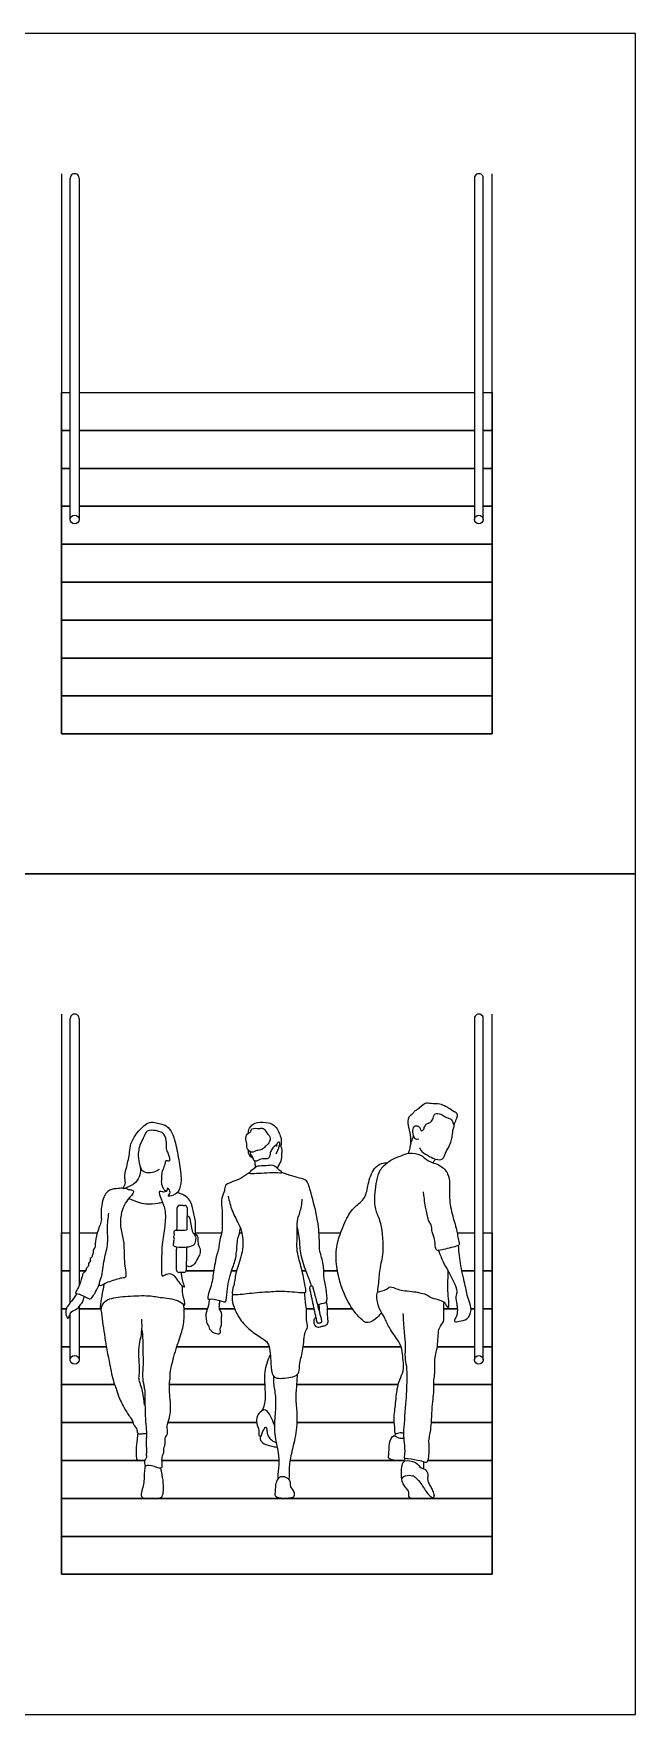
# Model space of a CAD drawing. Header units: millimetres. Extents: x 10.5 to 29.6, y 6 to 18.8.
# Drawn here: x 18.87 to 21.49, y 11.52 to 18.84 of the extents above; entities that cross this region are included whole.
import ezdxf

# ---------------------------------------------------------------- set-up
doc = ezdxf.new("R2010")
doc.units = ezdxf.units.MM
for name, color, linetype, true_color in [('AG-BUILDINGS', 7, 'Continuous', 0x66ccff), ('AG-DIAGRAM', 7, 'Continuous', 0xfecc66), ('AG-PEOPLE', 7, 'Continuous', 0x66ccff), ('X-VPRT', 6, 'Continuous', 0xff00ff)]:
    doc.layers.add(name, color=color, linetype=linetype, true_color=true_color)

msp = doc.modelspace()

# ---------------------------------------------------------------- linework, layer by layer
at = {"layer": 'AG-BUILDINGS'}
for points in [[(19.0321, 16.7206), (19.0321, 18.2066)], [(19.0702, 18.2066), (19.0702, 16.7206)], [(20.7928, 18.2066), (20.7928, 16.7206)], [(20.8309, 16.7206), (20.8309, 18.2066)], [(19.0321, 17.1081), (18.994, 17.1081), (18.994, 17.2732), (19.0321, 17.2732)], [(19.0702, 17.2732), (20.7928, 17.2732)], [(20.8309, 17.2732), (20.869, 17.2732), (20.869, 17.1081), (20.8309, 17.1081)], [(19.0321, 16.943), (18.994, 16.943), (18.994, 17.1081), (19.0321, 17.1081)], [(19.0702, 17.1081), (20.7928, 17.1081)], [(20.7928, 17.1081), (19.0702, 17.1081)], [(20.8309, 17.1081), (20.869, 17.1081), (20.869, 16.943), (20.8309, 16.943)], [(19.0321, 16.7779), (18.994, 16.7779), (18.994, 16.943), (19.0321, 16.943)], [(19.0702, 16.943), (20.7928, 16.943)], [(20.7928, 16.943), (19.0702, 16.943)], [(20.8309, 16.943), (20.869, 16.943), (20.869, 16.7779), (20.8309, 16.7779)], [(20.8309, 16.7779), (20.869, 16.7779), (20.869, 16.6128), (18.994, 16.6128), (18.994, 16.7779), (19.0321, 16.7779)], [(19.0702, 16.7779), (20.7928, 16.7779)], [(20.7928, 16.7779), (19.0702, 16.7779)], [(19.0321, 13.3126), (19.0321, 14.549)], [(19.0702, 14.549), (19.0702, 13.3858)], [(20.7928, 14.549), (20.7928, 13.063)], [(20.8309, 13.063), (20.8309, 14.549)], [(19.0321, 13.4505), (18.994, 13.4505), (18.994, 13.6156), (19.0321, 13.6156)], [(19.0702, 13.6156), (19.1493, 13.6156)], [(19.5778, 13.6156), (19.6917, 13.6156)], [(19.7691, 13.6156), (19.7794, 13.6156)], [(20.0205, 13.6156), (20.0248, 13.6156)], [(20.1153, 13.6156), (20.2097, 13.6156)], [(20.7177, 13.6156), (20.7928, 13.6156)], [(20.8309, 13.6156), (20.869, 13.6156), (20.869, 13.4505), (20.8309, 13.4505)], [(19.0151, 13.2854), (18.994, 13.2854), (18.994, 13.4505), (19.0321, 13.4505)], [(19.0995, 13.4505), (19.0702, 13.4505)], [(19.0702, 13.4505), (19.0995, 13.4505)], [(19.6565, 13.4505), (19.5363, 13.4505)], [(19.5363, 13.4505), (19.6565, 13.4505)], [(19.756, 13.4505), (19.7347, 13.4505)], [(19.7347, 13.4505), (19.756, 13.4505)], [(20.0577, 13.4505), (20.0417, 13.4505)], [(20.0417, 13.4505), (20.0577, 13.4505)], [(20.1957, 13.4505), (20.1364, 13.4505)], [(20.1364, 13.4505), (20.1957, 13.4505)], [(20.7928, 13.4505), (20.7378, 13.4505)], [(20.7378, 13.4505), (20.7928, 13.4505)], [(20.8309, 13.4505), (20.869, 13.4505), (20.869, 13.2854), (20.8309, 13.2854)], [(19.0321, 13.1203), (18.994, 13.1203), (18.994, 13.2854), (19.0151, 13.2854)], [(19.0321, 13.063), (19.0321, 13.2637)], [(19.0702, 13.2941), (19.0702, 13.063)], [(19.1634, 13.2854), (19.0702, 13.2854)], [(19.0702, 13.2854), (19.1634, 13.2854)], [(19.6287, 13.2854), (19.5278, 13.2854)], [(19.5278, 13.2854), (19.6287, 13.2854)], [(19.748, 13.2854), (19.6819, 13.2854)], [(19.6819, 13.2854), (19.748, 13.2854)], [(20.0932, 13.2854), (20.0602, 13.2854)], [(20.0602, 13.2854), (20.0932, 13.2854)], [(20.2613, 13.2854), (20.151, 13.2854)], [(20.151, 13.2854), (20.2613, 13.2854)], [(20.7178, 13.2854), (20.6592, 13.2854)], [(20.6592, 13.2854), (20.7178, 13.2854)], [(20.7928, 13.2854), (20.7776, 13.2854)], [(20.7776, 13.2854), (20.7928, 13.2854)], [(20.8309, 13.2854), (20.869, 13.2854), (20.869, 13.1203), (20.8309, 13.1203)], [(19.2249, 12.9552), (18.994, 12.9552), (18.994, 13.1203), (19.0321, 13.1203)], [(19.1894, 13.1203), (19.0702, 13.1203)], [(19.0702, 13.1203), (19.1894, 13.1203)], [(19.8981, 13.1203), (19.4961, 13.1203)], [(19.4961, 13.1203), (19.8981, 13.1203)], [(20.4722, 13.1203), (20.0467, 13.1203)], [(20.0467, 13.1203), (20.4722, 13.1203)], [(20.8309, 13.1203), (20.869, 13.1203), (20.869, 12.9552), (20.6153, 12.9552)], [(20.7928, 13.1203), (20.6304, 13.1203)], [(20.6304, 13.1203), (20.7928, 13.1203)], [(19.3055, 12.7901), (18.994, 12.7901), (18.994, 12.9552), (19.2249, 12.9552)], [(19.4636, 12.9552), (19.8802, 12.9552)], [(19.8802, 12.9552), (19.4636, 12.9552)], [(20.0192, 12.9552), (20.4605, 12.9552)], [(20.4605, 12.9552), (20.0192, 12.9552)], [(20.6153, 12.9552), (20.869, 12.9552), (20.869, 12.7901), (20.6049, 12.7901)], [(19.357, 12.625), (18.994, 12.625), (18.994, 12.7901), (19.3055, 12.7901)], [(19.8436, 12.7901), (19.4569, 12.7901)], [(19.4569, 12.7901), (19.8436, 12.7901)], [(20.4435, 12.7901), (20.0203, 12.7901)], [(20.0203, 12.7901), (20.4435, 12.7901)], [(20.6049, 12.7901), (20.869, 12.7901), (20.869, 12.625), (20.5897, 12.625)], [(20.5897, 12.625), (20.869, 12.625), (20.869, 12.4599), (18.994, 12.4599), (18.994, 12.625), (19.357, 12.625)], [(19.4313, 12.625), (19.9402, 12.625)], [(19.9402, 12.625), (19.4313, 12.625)], [(19.9905, 12.625), (20.488, 12.625)], [(20.488, 12.625), (19.9905, 12.625)]]:
    msp.add_lwpolyline(points, dxfattribs=at)
for points in [[(20.869, 16.6128), (20.869, 16.4477), (18.994, 16.4477), (18.994, 16.6128)], [(20.869, 16.4477), (20.869, 16.2826), (18.994, 16.2826), (18.994, 16.4477)], [(20.869, 16.2826), (20.869, 16.1175), (18.994, 16.1175), (18.994, 16.2826)], [(20.869, 16.1175), (20.869, 15.9524), (18.994, 15.9524), (18.994, 16.1175)], [(20.869, 15.9524), (20.869, 15.7873), (18.994, 15.7873), (18.994, 15.9524)], [(20.869, 12.4599), (20.869, 12.2948), (18.994, 12.2948), (18.994, 12.4599)], [(20.869, 12.2948), (20.869, 12.1297), (18.994, 12.1297), (18.994, 12.2948)]]:
    msp.add_lwpolyline(points, close=True, dxfattribs=at)
for centre in [(19.0511, 16.7206), (20.8118, 16.7206), (19.0511, 13.063), (20.8118, 13.063)]:
    msp.add_circle(centre, 0.0191, dxfattribs=at)
for centre, start, end in [((19.0511, 18.2066), 359.99998, 180), ((20.8118, 18.2066), 0, 180.00002), ((19.0511, 14.549), 359.99998, 180), ((20.8118, 14.549), 0, 180.00002)]:
    msp.add_arc(centre, 0.0191, start, end, dxfattribs=at)
at = {"layer": 'AG-DIAGRAM'}
for points in [[(18.994, 18.2257), (18.994, 15.7873), (20.869, 15.7873), (20.869, 18.2257)], [(18.994, 14.5681), (18.994, 12.1297), (20.869, 12.1297), (20.869, 14.5681)]]:
    msp.add_lwpolyline(points, dxfattribs=at)
at = {"layer": 'AG-PEOPLE'}
msp.add_line((20.4474, 12.7311), (20.449, 12.7415), dxfattribs=at)
msp.add_lwpolyline([(19.853, 12.7555), (19.854, 12.7332), (19.8635, 12.7313), (19.8712, 12.7527)], dxfattribs=at)
for centre, radius, start, end in [((19.5083, 13.7257), 0.0102, 89.1271, 179.1271), ((19.5308, 13.7253), 0.0102, 359.1271, 89.1271), ((19.5042, 13.4542), 0.0102, 179.1271, 269.1271), ((19.5267, 13.4539), 0.0102, 269.1271, 359.1271), ((20.0806, 13.3772), 0.00676, 103.47316, 191.99319), ((20.0828, 13.3777), 0.00676, 14.95313, 103.47316), ((20.1119, 13.23), 0.00676, 191.99319, 283.47316), ((20.1216, 13.2323), 0.00676, 283.47316, 14.95313)]:
    msp.add_arc(centre, radius, start, end, dxfattribs=at)
for points, knots in [([(20.5506, 14.0231), (20.5394, 14.0222), (20.5294, 14.0259), (20.5231, 14.0545), (20.5254, 14.0779), (20.5408, 14.0846), (20.5544, 14.0763), (20.5571, 14.0648), (20.5621, 14.0588), (20.5708, 14.0633), (20.5725, 14.0712), (20.5787, 14.0887), (20.5918, 14.0929), (20.6076, 14.0999), (20.6144, 14.1205), (20.619, 14.1371), (20.6488, 14.1345), (20.6631, 14.1198), (20.6887, 14.1131), (20.695, 14.1044), (20.7023, 14.0872), (20.7036, 14.0744), (20.7055, 14.0941), (20.7161, 14.1132), (20.7215, 14.1337), (20.7027, 14.1428), (20.6796, 14.1596), (20.6668, 14.1664), (20.6409, 14.1789), (20.6031, 14.1761), (20.5769, 14.1849), (20.5451, 14.1506), (20.5305, 14.1469), (20.5242, 14.1325), (20.5015, 14.1215), (20.5021, 14.0826), (20.5101, 14.0578), (20.5123, 14.041), (20.5151, 14.0251), (20.5137, 13.991), (20.5197, 14.0206), (20.5251, 14.0314), (20.528, 14.0364)], [0, 0, 0, 0, 0.199589, 0.509468, 0.784846, 0.997217, 1.215743, 1.414721, 1.560077, 1.720615, 1.88776, 2.129497, 2.340792, 2.575429, 2.842068, 3.064499, 3.353023, 3.625693, 3.913256, 4.102648, 4.361563, 4.513293, 4.719614, 5.012277, 5.254351, 5.503766, 5.815716, 6.039625, 6.343958, 6.7013, 6.996117, 7.376116, 7.597106, 7.811519, 8.086856, 8.435443, 8.737645, 8.967943, 9.223722, 9.487071, 9.73924, 9.950888, 9.950888, 9.950888, 9.950888]), ([(19.4401, 14.045), (19.446, 14.0371), (19.4544, 14.0075), (19.4488, 13.9821), (19.4587, 13.9622), (19.4644, 13.9473), (19.4679, 13.9258), (19.4504, 13.932), (19.4472, 13.9287), (19.445, 13.9077), (19.4314, 13.8862), (19.4301, 13.845), (19.4295, 13.8229), (19.449, 13.7868), (19.4549, 13.8105), (19.4567, 13.8122), (19.4734, 13.7889), (19.4476, 13.7713), (19.4852, 13.7794), (19.5065, 13.7957), (19.5187, 13.8481), (19.5061, 13.9242), (19.4917, 14.0052), (19.4744, 14.0595), (19.4465, 14.0866), (19.4249, 14.0893), (19.3983, 14.0981), (19.3662, 14.0986), (19.3214, 14.0522), (19.2929, 14.0043), (19.2917, 13.9652), (19.2783, 13.9041), (19.2655, 13.8546), (19.2766, 13.8295), (19.2556, 13.8029), (19.282, 13.815), (19.3191, 13.8308), (19.3371, 13.8673), (19.3394, 13.9011), (19.3245, 13.9407), (19.3313, 13.9978), (19.3548, 14.0348), (19.363, 14.0636), (19.4043, 14.0626), (19.4268, 14.0538), (19.4364, 14.05), (19.4401, 14.045)], [0, 0, 0, 0, 0.355692, 0.65143, 0.909245, 1.152164, 1.375305, 1.579963, 1.686487, 1.935988, 2.233904, 2.590855, 2.887996, 3.190906, 3.370592, 3.579214, 3.736355, 3.963826, 4.235107, 4.54219, 4.942273, 5.45216, 5.977997, 6.408848, 6.747583, 7.00918, 7.30726, 7.617267, 8.069482, 8.495602, 8.848946, 9.305021, 9.711386, 10.005574, 10.266171, 10.497325, 10.87389, 11.228435, 11.554286, 11.923186, 12.353568, 12.733933, 13.021955, 13.366671, 13.651512, 13.877657, 13.877657, 13.877657, 13.877657]), ([(19.8546, 14.07), (19.8457, 14.0696), (19.8201, 14.0752), (19.8196, 14.0527), (19.7994, 14.049), (19.7947, 14.0208), (19.8034, 14.0009), (19.7976, 13.9873), (19.8165, 13.9636), (19.832, 13.9677), (19.8433, 13.9756), (19.8689, 13.9754), (19.8802, 13.9928), (19.9004, 14.0048), (19.9056, 14.0355), (19.8861, 14.0496), (19.8845, 14.0604), (19.8678, 14.0745), (19.8607, 14.0703), (19.8546, 14.07)], [0, 0, 0, 0, 0.313687, 0.537247, 0.770119, 1.057531, 1.319137, 1.526913, 1.817248, 2.028043, 2.239146, 2.514766, 2.765446, 3.037066, 3.332047, 3.593513, 3.781693, 4.024602, 4.235589, 4.235589, 4.235589, 4.235589]), ([(19.8073, 14.0493), (19.8075, 14.0569), (19.8104, 14.0729), (19.8352, 14.0991), (19.885, 14.0979), (19.9232, 14.0892), (19.9495, 14.0391), (19.9513, 14.0118), (19.9516, 13.9961), (19.9422, 13.9913)], [0, 0, 0, 0, 0.313323, 0.686667, 1.139797, 1.545117, 2.019774, 2.368001, 2.667362, 2.667362, 2.667362, 2.667362]), ([(20.5534, 13.9863), (20.556, 13.9803), (20.5614, 13.9673), (20.5974, 13.9485), (20.6229, 13.9342), (20.658, 13.9323), (20.6653, 13.9651), (20.6858, 13.9962), (20.6928, 14.0214), (20.6969, 14.0431), (20.6982, 14.0607), (20.7015, 14.0729), (20.7035, 14.0788)], [0, 0, 0, 0, 0.253352, 0.609959, 0.932431, 1.235847, 1.54468, 1.898099, 2.191126, 2.457347, 2.697667, 2.945359, 2.945359, 2.945359, 2.945359]), ([(19.807, 13.9768), (19.8051, 13.969), (19.8091, 13.9604), (19.8139, 13.948), (19.8277, 13.9424)], [0, 0, 0, 0, 0.3807787, 0.8518337, 0.8518337, 0.8518337, 0.8518337]), ([(19.9303, 13.9987), (19.9205, 13.9933), (19.9104, 13.982), (19.9016, 13.9652), (19.9011, 13.9414), (19.8859, 13.937), (19.8696, 13.9379), (19.8569, 13.936), (19.8473, 13.9278), (19.8298, 13.9274), (19.8286, 13.9451), (19.8193, 13.9538), (19.8165, 13.9639), (19.8155, 13.9688)], [2.920072, 2.920072, 2.920072, 2.920072, 3.18339, 3.448996, 3.722181, 3.936979, 4.179546, 4.388023, 4.59832, 4.817233, 5.044394, 5.255236, 5.485447, 5.485447, 5.485447, 5.485447]), ([(19.9285, 13.9604), (19.9405, 13.9841), (19.9436, 13.9979), (19.9462, 14.0063), (19.9403, 14.0138), (19.9309, 14.0044), (19.9293, 13.9953), (19.9299, 13.991)], [0, 0, 0, 0, 0.370794, 0.624335, 0.837285, 1.239478, 1.540322, 1.540322, 1.540322, 1.540322]), ([(19.9343, 13.8956), (19.9367, 13.9017), (19.9416, 13.9146), (19.9529, 13.9281), (19.9535, 13.961), (19.9551, 13.9747), (19.9527, 13.9866), (19.9509, 13.992)], [0, 0, 0, 0, 0.253684, 0.493924, 0.813442, 1.032577, 1.267829, 1.267829, 1.267829, 1.267829]), ([(20.5054, 13.9617), (20.5079, 13.9696), (20.5121, 13.9856), (20.5141, 13.9965), (20.515, 14.0019)], [0, 0, 0, 0, 0.2851111, 0.5181077, 0.5181077, 0.5181077, 0.5181077]), ([(19.3348, 13.9107), (19.3359, 13.9029), (19.3426, 13.8871), (19.3636, 13.8764), (19.3988, 13.8803), (19.4137, 13.8881), (19.4208, 13.8928)], [0, 0, 0, 0, 0.277873, 0.546063, 0.880381, 1.168965, 1.168965, 1.168965, 1.168965]), ([(19.8115, 13.877), (19.8118, 13.8809), (19.835, 13.8961), (19.8462, 13.9093), (19.8864, 13.9045), (19.9165, 13.9151), (19.9379, 13.8903), (19.9633, 13.8751), (19.9164, 13.8807), (19.8398, 13.874), (19.8113, 13.8737), (19.8115, 13.877)], [0, 0, 0, 0, 0.300499, 0.54945, 0.897671, 1.209009, 1.531522, 1.766502, 2.08138, 2.624085, 2.888237, 2.888237, 2.888237, 2.888237]), ([(19.838, 13.9001), (19.8382, 13.9058), (19.8381, 13.9142), (19.837, 13.9246), (19.8364, 13.9285)], [0, 0, 0, 0, 0.2356623, 0.3747497, 0.3747497, 0.3747497, 0.3747497]), ([(20.3875, 13.2697), (20.3821, 13.2616), (20.3705, 13.2476), (20.3272, 13.2144), (20.2912, 13.2462), (20.2435, 13.3046), (20.1974, 13.4125), (20.1841, 13.5357), (20.2049, 13.606), (20.239, 13.6905), (20.2705, 13.7304), (20.3215, 13.7669), (20.3261, 13.8273), (20.3519, 13.8977), (20.3859, 13.9199), (20.4053, 13.9211), (20.4142, 13.9202)], [0, 0, 0, 0, 0.308688, 0.697817, 1.055485, 1.551799, 2.178745, 2.808736, 3.303642, 3.840736, 4.253132, 4.684066, 5.126251, 5.617583, 5.967666, 6.264217, 6.264217, 6.264217, 6.264217]), ([(20.4142, 13.9202), (20.4014, 13.9109), (20.3724, 13.8907), (20.3555, 13.79), (20.3566, 13.7165), (20.3847, 13.6723), (20.4007, 13.5407), (20.3799, 13.4695), (20.3744, 13.3991), (20.371, 13.3714), (20.3696, 13.3577)], [0, 0, 0, 0, 0.394999, 0.965023, 1.450036, 1.860947, 2.507232, 3.016801, 3.485524, 3.854672, 3.854672, 3.854672, 3.854672]), ([(20.4142, 13.9202), (20.4201, 13.9259), (20.4325, 13.9376), (20.4741, 13.9516), (20.5076, 13.9659), (20.5613, 13.9594), (20.5869, 13.9259), (20.6456, 13.9135), (20.68, 13.8741), (20.6854, 13.8274), (20.6812, 13.7566), (20.6983, 13.682), (20.7198, 13.6172), (20.7185, 13.5935), (20.7313, 13.5631), (20.712, 13.5562), (20.652, 13.5422), (20.6306, 13.5362), (20.6203, 13.552), (20.621, 13.5895), (20.6119, 13.6068), (20.606, 13.6257), (20.6068, 13.6498), (20.593, 13.6665), (20.5889, 13.6827), (20.5846, 13.7109), (20.5772, 13.7351), (20.5739, 13.7732), (20.5711, 13.7876), (20.5698, 13.7949)], [0, 0, 0, 0, 0.28477, 0.657247, 1.010602, 1.410957, 1.774498, 2.208098, 2.606444, 2.99033, 3.469667, 3.984089, 4.447273, 4.733253, 5.028005, 5.254484, 5.712848, 5.969142, 6.188746, 6.538017, 6.792855, 7.043445, 7.320936, 7.578931, 7.812369, 8.113085, 8.40971, 8.759258, 9.030072, 9.030072, 9.030072, 9.030072]), ([(20.6134, 13.9206), (20.6149, 13.9246), (20.6179, 13.9304), (20.6213, 13.9353), (20.6224, 13.9368)], [0, 0, 0, 0, 0.2057926, 0.2999064, 0.2999064, 0.2999064, 0.2999064]), ([(19.8115, 13.877), (19.8056, 13.873), (19.7929, 13.865), (19.7556, 13.8409), (19.7027, 13.8292), (19.7062, 13.798), (19.6874, 13.7672), (19.6936, 13.7264), (19.6931, 13.671), (19.6955, 13.6189), (19.6816, 13.5859), (19.6798, 13.5486), (19.6714, 13.5296), (19.6546, 13.4487), (19.6509, 13.3941), (19.6216, 13.3209), (19.6512, 13.3318), (19.6901, 13.3195), (19.7137, 13.3094), (19.7122, 13.367), (19.7331, 13.4525), (19.7559, 13.5041), (19.7579, 13.5704), (19.7631, 13.5946), (19.7702, 13.6184), (19.7735, 13.6359)], [0, 0, 0, 0, 0.266088, 0.655119, 1.054545, 1.340953, 1.676045, 2.039838, 2.472879, 2.885539, 3.230722, 3.567972, 3.834662, 4.340166, 4.813615, 5.255937, 5.493933, 5.874497, 6.107637, 6.494363, 7.047212, 7.49138, 7.945173, 8.237404, 8.578039, 8.578039, 8.578039, 8.578039]), ([(20.1094, 13.3041), (20.1197, 13.3065), (20.1425, 13.3102), (20.1537, 13.3203), (20.1456, 13.3724), (20.1416, 13.4016), (20.1351, 13.4268), (20.1385, 13.4569), (20.126, 13.5152), (20.1157, 13.5437), (20.1182, 13.5784), (20.1126, 13.6713), (20.0817, 13.7838), (20.0661, 13.8447), (20.0378, 13.8527), (20.0001, 13.8616), (19.9693, 13.8724), (19.9537, 13.8786)], [2.464839, 2.464839, 2.464839, 2.464839, 2.777355, 2.984059, 3.389937, 3.717335, 3.997341, 4.316596, 4.75973, 5.074539, 5.398408, 5.953262, 6.594798, 7.026444, 7.31178, 7.669422, 8.077704, 8.077704, 8.077704, 8.077704]), ([(19.2635, 13.8118), (19.2557, 13.8108), (19.2404, 13.8075), (19.1996, 13.8073), (19.1694, 13.7652), (19.164, 13.6946), (19.1706, 13.6678), (19.1468, 13.6181), (19.1402, 13.5699), (19.1401, 13.5592), (19.141, 13.55), (19.1312, 13.5446), (19.1325, 13.5337), (19.1301, 13.5247), (19.1266, 13.5165), (19.1285, 13.5095), (19.1153, 13.505), (19.1222, 13.4935), (19.1136, 13.4867), (19.11, 13.4798), (19.1146, 13.4717), (19.1001, 13.4638), (19.1019, 13.4483), (19.0867, 13.4417), (19.0847, 13.4259), (19.0671, 13.3741), (19.0553, 13.3602), (19.0541, 13.3513), (19.0678, 13.3518), (19.0895, 13.341), (19.1058, 13.3336), (19.1144, 13.3279), (19.1246, 13.3293), (19.133, 13.3438), (19.1467, 13.3646), (19.1589, 13.3948)], [0, 0, 0, 0, 0.27787, 0.625178, 1.02338, 1.49837, 1.796637, 2.219005, 2.617462, 2.800166, 2.958255, 3.134312, 3.314661, 3.492064, 3.660909, 3.798819, 3.981807, 4.159614, 4.337647, 4.491538, 4.641918, 4.85164, 5.061722, 5.273444, 5.493776, 5.779971, 6.027459, 6.164205, 6.352519, 6.641329, 6.886311, 7.06449, 7.226875, 7.46999, 8.283929, 8.283929, 8.283929, 8.283929]), ([(19.272, 13.8104), (19.2781, 13.8079), (19.2898, 13.803), (19.3051, 13.8029), (19.3111, 13.7902), (19.2775, 13.7601), (19.247, 13.696), (19.2512, 13.6274), (19.2688, 13.5704), (19.2642, 13.4884), (19.2801, 13.4183), (19.2601, 13.421), (19.2371, 13.4135), (19.1843, 13.3988), (19.1628, 13.3814), (19.1562, 13.395), (19.1708, 13.4231), (19.1779, 13.5021), (19.1996, 13.5692), (19.1908, 13.6366), (19.1969, 13.6802), (19.2003, 13.7019)], [0, 0, 0, 0, 0.254313, 0.468377, 0.636055, 0.999054, 1.486801, 1.953899, 2.392266, 2.931818, 3.374443, 3.564461, 3.850176, 4.285192, 4.556287, 4.720895, 5.029994, 5.54227, 6.029302, 6.493796, 6.958301, 6.958301, 6.958301, 6.958301]), ([(19.2872, 13.7659), (19.2995, 13.7599), (19.326, 13.7504), (19.3599, 13.7387), (19.4133, 13.7452), (19.427, 13.7474), (19.4338, 13.7487)], [0, 0, 0, 0, 0.367032, 0.71721, 1.128336, 1.39115, 1.39115, 1.39115, 1.39115]), ([(19.4481, 13.7964), (19.4451, 13.7947), (19.4395, 13.7897), (19.4113, 13.8039), (19.4291, 13.7579), (19.4486, 13.7184), (19.445, 13.6402), (19.4291, 13.5675), (19.4297, 13.4668), (19.4291, 13.4192), (19.4497, 13.4402), (19.4796, 13.4388), (19.4951, 13.4144), (19.5116, 13.3917), (19.5354, 13.3727), (19.5214, 13.4023), (19.5193, 13.4205), (19.5161, 13.4376), (19.5149, 13.4439)], [0, 0, 0, 0, 0.184672, 0.429984, 0.757049, 1.159952, 1.650295, 2.159897, 2.750585, 3.070874, 3.31418, 3.612935, 3.910176, 4.234916, 4.475246, 4.731097, 5.032436, 5.195269, 5.195269, 5.195269, 5.195269]), ([(19.578, 13.6126), (19.5772, 13.6217), (19.5758, 13.6404), (19.5794, 13.664), (19.5666, 13.7129), (19.5568, 13.7595), (19.5303, 13.7782), (19.5139, 13.7862), (19.503, 13.7895), (19.4977, 13.7907)], [0, 0, 0, 0, 0.298501, 0.576577, 0.9827, 1.379439, 1.692152, 1.935801, 2.167467, 2.167467, 2.167467, 2.167467]), ([(19.72, 13.7761), (19.7233, 13.7547), (19.7344, 13.7142), (19.7524, 13.6798), (19.7623, 13.6599), (19.7822, 13.6221), (19.7855, 13.5544), (19.7766, 13.5117), (19.7502, 13.441), (19.7475, 13.3883), (19.7302, 13.3478), (19.7609, 13.3462), (19.8343, 13.3566), (19.9177, 13.3604), (19.9546, 13.3643), (20.0347, 13.356), (20.0621, 13.3544), (20.054, 13.3816), (20.0457, 13.4423), (20.024, 13.5123), (20.0177, 13.5557), (20.0211, 13.5878), (20.0201, 13.6314), (20.0205, 13.6784), (20.0342, 13.7045), (20.041, 13.7433), (20.0427, 13.7626)], [0, 0, 0, 0, 0.459468, 0.808918, 1.070904, 1.438962, 1.903051, 2.288043, 2.776363, 3.209362, 3.537727, 3.788536, 4.29329, 4.812612, 5.176194, 5.689083, 5.94299, 6.196708, 6.653441, 7.150092, 7.52202, 7.839974, 8.220409, 8.604991, 8.915061, 9.350459, 9.350459, 9.350459, 9.350459]), ([(19.5405, 13.6922), (19.5534, 13.6852), (19.5548, 13.6606), (19.5614, 13.6319), (19.5642, 13.6173), (19.5741, 13.607), (19.5804, 13.5991), (19.575, 13.5704), (19.5696, 13.5607), (19.5536, 13.556), (19.5335, 13.5506), (19.4837, 13.5515), (19.4798, 13.5653), (19.4848, 13.5714), (19.4809, 13.5818), (19.4889, 13.588), (19.4812, 13.5961), (19.4848, 13.6047), (19.4863, 13.6095), (19.4827, 13.62), (19.4881, 13.6299), (19.5032, 13.6251), (19.5252, 13.6281), (19.5395, 13.6283)], [0, 0, 0, 0, 0.344816, 0.694674, 0.933406, 1.160951, 1.357215, 1.688334, 1.895774, 2.133646, 2.439797, 2.868851, 3.063316, 3.228353, 3.424323, 3.597268, 3.78362, 3.965705, 4.106216, 4.310133, 4.492413, 4.732785, 5.069911, 5.069911, 5.069911, 5.069911]), ([(19.5676, 13.6143), (19.5801, 13.6121), (19.591, 13.5968), (19.586, 13.5704), (19.5946, 13.5551), (19.6018, 13.5287), (19.5865, 13.5067), (19.5713, 13.4729), (19.55, 13.4663), (19.5407, 13.4717), (19.5372, 13.4748)], [0, 0, 0, 0, 0.280665, 0.594482, 0.850641, 1.156014, 1.473674, 1.843854, 2.11273, 2.344283, 2.344283, 2.344283, 2.344283]), ([(20.0203, 13.6396), (20.0236, 13.6222), (20.0308, 13.5864), (20.032, 13.519), (20.0617, 13.4383), (20.0729, 13.4148), (20.08, 13.3881), (20.081, 13.3842)], [0, 0, 0, 0, 0.415406, 0.889712, 1.402219, 1.803016, 1.867759, 1.867759, 1.867759, 1.867759]), ([(20.6363, 13.5387), (20.6419, 13.5222), (20.6549, 13.4897), (20.6776, 13.45), (20.7018, 13.4062), (20.7204, 13.3616), (20.7082, 13.3394), (20.7158, 13.3047), (20.7182, 13.2885), (20.7181, 13.2562), (20.7091, 13.2457), (20.7017, 13.2247), (20.7285, 13.2325), (20.764, 13.2356), (20.7831, 13.2814), (20.7695, 13.3183), (20.7581, 13.3535), (20.753, 13.3871), (20.7304, 13.4755), (20.7252, 13.5315), (20.7234, 13.5612)], [0, 0, 0, 0, 0.413852, 0.801061, 1.21377, 1.597353, 1.876516, 2.204528, 2.450947, 2.762892, 2.988339, 3.203938, 3.457367, 3.798571, 4.171499, 4.530622, 4.870968, 5.204226, 5.743961, 6.284945, 6.284945, 6.284945, 6.284945]), ([(19.1787, 13.3925), (19.1749, 13.3751), (19.1695, 13.3407), (19.1603, 13.2999), (19.1658, 13.2707), (19.1694, 13.309), (19.2057, 13.3337), (19.283, 13.3408), (19.3757, 13.3448), (19.4304, 13.333), (19.5071, 13.326), (19.5384, 13.2884), (19.5195, 13.3534), (19.5203, 13.3731), (19.5198, 13.3857)], [0, 0, 0, 0, 0.419119, 0.804199, 1.027729, 1.302857, 1.673131, 2.180798, 2.730617, 3.170858, 3.677279, 3.961469, 4.348275, 4.699547, 4.699547, 4.699547, 4.699547]), ([(20.3696, 13.3577), (20.3834, 13.3602), (20.4104, 13.3679), (20.4249, 13.3863), (20.4604, 13.365), (20.5257, 13.3622), (20.5864, 13.3488), (20.5984, 13.3349), (20.6339, 13.3259), (20.6614, 13.3162), (20.6691, 13.3004), (20.682, 13.2837), (20.6809, 13.3247), (20.6748, 13.3615), (20.678, 13.4201), (20.6775, 13.44), (20.6775, 13.45)], [0, 0, 0, 0, 0.37143, 0.618352, 0.952771, 1.43432, 1.874652, 2.111973, 2.453621, 2.760617, 3.004905, 3.195718, 3.498195, 3.879351, 4.310106, 4.624872, 4.624872, 4.624872, 4.624872]), ([(19.06, 13.3515), (19.0523, 13.3405), (19.0378, 13.3185), (19.0172, 13.2954), (19.0115, 13.2734), (19.012, 13.2609), (19.0173, 13.2473), (19.0228, 13.2416), (19.0286, 13.2543), (19.0349, 13.2747), (19.0642, 13.2839), (19.0744, 13.3009), (19.0891, 13.3169), (19.0891, 13.3281), (19.0936, 13.3392)], [0, 0, 0, 0, 0.383561, 0.720195, 0.998436, 1.213211, 1.443655, 1.578964, 1.776034, 2.054923, 2.374979, 2.644592, 2.920904, 3.147112, 3.147112, 3.147112, 3.147112]), ([(19.6375, 13.3271), (19.6365, 13.3184), (19.6352, 13.3014), (19.6198, 13.2624), (19.6243, 13.2402), (19.6263, 13.2187), (19.635, 13.214), (19.636, 13.2005), (19.6443, 13.1914), (19.6494, 13.1844), (19.6616, 13.1775), (19.6862, 13.1748), (19.6869, 13.1884), (19.6821, 13.1964), (19.6915, 13.2111), (19.6904, 13.2276), (19.6911, 13.2496), (19.6928, 13.2684), (19.6798, 13.2832), (19.6818, 13.3035), (19.6831, 13.3151), (19.6845, 13.3209)], [0, 0, 0, 0, 0.292438, 0.654271, 0.931611, 1.184073, 1.349494, 1.55059, 1.748403, 1.912257, 2.129491, 2.391751, 2.567411, 2.735279, 2.959244, 3.193086, 3.461453, 3.705106, 3.946545, 4.197567, 4.438466, 4.438466, 4.438466, 4.438466]), ([(19.7394, 13.3495), (19.7379, 13.3435), (19.7347, 13.3305), (19.7445, 13.2896), (19.7693, 13.2378), (19.8192, 13.1864), (19.874, 13.1539), (19.902, 13.1313), (19.9049, 13.049), (19.9106, 12.9913), (19.9397, 12.979), (20.0105, 12.9877), (20.0308, 13.008), (20.0295, 13.0519), (20.0493, 13.108), (20.0494, 13.1841), (20.0706, 13.2029), (20.058, 13.2366), (20.0624, 13.255), (20.0607, 13.2866), (20.0564, 13.3094), (20.0547, 13.3417), (20.0531, 13.351), (20.0524, 13.3556)], [0, 0, 0, 0, 0.245446, 0.604978, 1.040336, 1.527244, 1.977268, 2.303092, 2.816484, 3.238707, 3.532576, 4.006976, 4.29384, 4.651916, 5.10712, 5.594215, 5.875108, 6.192514, 6.447074, 6.758845, 7.045648, 7.363581, 7.578709, 7.578709, 7.578709, 7.578709]), ([(20.1466, 13.3147), (20.1482, 13.3084), (20.1521, 13.2961), (20.1506, 13.2473), (20.156, 13.223), (20.143, 13.2093), (20.1262, 13.2089), (20.115, 13.2025), (20.1001, 13.2075), (20.0954, 13.2184), (20.0924, 13.2382), (20.0983, 13.2453), (20.101, 13.2486)], [0, 0, 0, 0, 0.25234, 0.649145, 0.931069, 1.154945, 1.384042, 1.586162, 1.795429, 1.989531, 2.243768, 2.415824, 2.415824, 2.415824, 2.415824]), ([(20.4837, 12.7424), (20.4789, 12.7439), (20.4696, 12.7478), (20.4439, 12.735), (20.4484, 12.7652), (20.4383, 12.8076), (20.4511, 12.8739), (20.4509, 12.9122), (20.464, 12.9774), (20.4862, 13.0132), (20.4815, 13.0609), (20.4793, 13.0997), (20.466, 13.1431), (20.4188, 13.2017), (20.402, 13.2485), (20.3772, 13.2829), (20.3651, 13.3327), (20.368, 13.3495), (20.3696, 13.3577)], [0.004585, 0.004585, 0.004585, 0.004585, 0.226389, 0.482222, 0.735826, 1.127177, 1.627113, 2.028534, 2.485583, 2.856272, 3.241889, 3.597703, 3.980339, 4.475446, 4.879225, 5.252775, 5.653823, 5.939938, 5.939938, 5.939938, 5.939938]), ([(20.4808, 13.2642), (20.4823, 13.2385), (20.4848, 13.1877), (20.4936, 13.1283), (20.4871, 13.0742), (20.498, 13.0348), (20.4982, 12.9713), (20.4937, 12.8732), (20.4815, 12.7439), (20.4856, 12.7052), (20.4908, 12.6572), (20.483, 12.6342), (20.5048, 12.6346), (20.5572, 12.6254), (20.5704, 12.6197), (20.5909, 12.6137), (20.5942, 12.6532), (20.5967, 12.6718), (20.592, 12.723), (20.6053, 12.7569), (20.6062, 12.858), (20.6188, 12.9342), (20.6129, 12.97), (20.6204, 12.9966), (20.6207, 13.0365), (20.6172, 13.0678), (20.6367, 13.1319), (20.6321, 13.2028), (20.6625, 13.2282), (20.6575, 13.2653), (20.6599, 13.2972), (20.6599, 13.3137)], [0, 0, 0, 0, 0.502384, 0.949343, 1.363496, 1.72369, 2.167265, 2.754273, 3.401042, 3.767787, 4.161313, 4.403946, 4.636561, 5.058024, 5.289969, 5.504307, 5.828792, 6.101747, 6.493557, 6.846292, 7.420198, 7.932567, 8.262999, 8.560538, 8.915456, 9.236595, 9.705053, 10.182167, 10.513497, 10.847947, 11.250738, 11.250738, 11.250738, 11.250738]), ([(19.1657, 13.2806), (19.1701, 13.2451), (19.1797, 13.1748), (19.2022, 13.0443), (19.2225, 12.9574), (19.2345, 12.9326), (19.2441, 12.8944), (19.2729, 12.8442), (19.2811, 12.8298), (19.2944, 12.8115), (19.3059, 12.7945), (19.3059, 12.7813), (19.3185, 12.7695), (19.3226, 12.7591), (19.3248, 12.7391), (19.3461, 12.7422), (19.3576, 12.7426), (19.3637, 12.744)], [0, 0, 0, 0, 0.593401, 1.263591, 1.794231, 2.083296, 2.444344, 2.877691, 3.114445, 3.38272, 3.640527, 3.842451, 4.06989, 4.268224, 4.497741, 4.73689, 4.984873, 4.984873, 4.984873, 4.984873]), ([(19.3417, 13.2407), (19.3436, 13.2215), (19.3429, 13.1827), (19.3356, 13.1493), (19.3262, 13.1058), (19.3325, 13.0444), (19.332, 12.9973), (19.3282, 12.9825), (19.3377, 12.9547), (19.3469, 12.9212), (19.3529, 12.8847), (19.3545, 12.8662)], [0, 0, 0, 0, 0.435637, 0.770293, 1.14563, 1.606377, 1.992394, 2.209538, 2.506515, 2.851143, 3.279118, 3.279118, 3.279118, 3.279118]), ([(19.3427, 13.1988), (19.3454, 13.1818), (19.3493, 13.1476), (19.3461, 13.1058), (19.3513, 13.0643), (19.3466, 13.0196), (19.3469, 12.9707), (19.3528, 12.956), (19.3538, 12.9354), (19.358, 12.9227), (19.3566, 12.9095), (19.3574, 12.8516), (19.3586, 12.8112), (19.3633, 12.7596), (19.364, 12.7443), (19.3629, 12.7206), (19.3619, 12.6873), (19.366, 12.6626), (19.3615, 12.653), (19.3658, 12.6371), (19.3549, 12.6279), (19.3543, 12.5961), (19.377, 12.6114), (19.416, 12.5905), (19.437, 12.5934), (19.4284, 12.6286), (19.4355, 12.6494), (19.4411, 12.6625), (19.4382, 12.6835), (19.4486, 12.6962), (19.4407, 12.723), (19.4608, 12.7403), (19.4499, 12.7752), (19.4657, 12.8135), (19.4718, 12.8568), (19.4619, 12.9357), (19.4655, 12.9509), (19.4621, 12.9575), (19.4663, 12.9671), (19.4622, 12.9719), (19.4679, 12.9794), (19.4661, 12.988), (19.4664, 13.006), (19.4703, 13.0239), (19.4887, 13.1044), (19.5167, 13.1754), (19.5305, 13.2421), (19.5286, 13.2842), (19.5256, 13.3047)], [0, 0, 0, 0, 0.41193, 0.782018, 1.146861, 1.54117, 1.934578, 2.16375, 2.418091, 2.621547, 2.825916, 3.252477, 3.644194, 4.044885, 4.269473, 4.541791, 4.880972, 5.161477, 5.343209, 5.556845, 5.773747, 6.043598, 6.281712, 6.662898, 6.878414, 7.197118, 7.469232, 7.683201, 7.936263, 8.160125, 8.442194, 8.712915, 9.040069, 9.399154, 9.793623, 10.300862, 10.515657, 10.659911, 10.835077, 10.964718, 11.124826, 11.293449, 11.527624, 11.773543, 12.285133, 12.802387, 13.268996, 13.720237, 13.720237, 13.720237, 13.720237]), ([(20.1165, 13.2776), (20.1179, 13.2831), (20.1174, 13.2917), (20.1157, 13.3009), (20.1142, 13.3052)], [2.7827427, 2.7827427, 2.7827427, 2.7827427, 2.9960899, 3.206171, 3.206171, 3.206171, 3.206171]), ([(19.867, 12.8414), (19.8719, 12.8499), (19.8816, 12.869), (19.8833, 12.9256), (19.8748, 13.012), (19.8925, 13.0615), (19.9033, 13.0851)], [0, 0, 0, 0, 0.309665, 0.732804, 1.265391, 1.768441, 1.768441, 1.768441, 1.768441]), ([(19.9171, 12.9929), (19.917, 12.9801), (19.9164, 12.9534), (19.9298, 12.8941), (19.9224, 12.8161), (19.9183, 12.741), (19.9398, 12.6583), (19.9412, 12.6095), (19.935, 12.5562), (19.9359, 12.5467), (19.9361, 12.5422)], [0, 0, 0, 0, 0.354044, 0.794473, 1.299129, 1.800707, 2.319759, 2.732267, 3.136833, 3.348239, 3.348239, 3.348239, 3.348239]), ([(19.9845, 12.5419), (19.9858, 12.5489), (19.9883, 12.5638), (19.9851, 12.5933), (19.995, 12.6566), (20.0166, 12.7322), (20.0242, 12.8283), (20.0118, 12.8957), (20.0204, 12.9574), (20.021, 12.9861), (20.0217, 13.0003)], [0, 0, 0, 0, 0.263662, 0.569037, 1.018713, 1.535206, 2.092578, 2.568003, 3.010398, 3.383125, 3.383125, 3.383125, 3.383125]), ([(19.921, 12.779), (19.9173, 12.7912), (19.9067, 12.8143), (19.8952, 12.8358), (19.8776, 12.8488), (19.8606, 12.8375), (19.8441, 12.8204), (19.841, 12.7839), (19.8519, 12.769), (19.853, 12.7555)], [0, 0, 0, 0, 0.360341, 0.650477, 0.89748, 1.140496, 1.422703, 1.759209, 2.064276, 2.064276, 2.064276, 2.064276]), ([(19.3265, 12.7445), (19.3251, 12.735), (19.3225, 12.7162), (19.3179, 12.6729), (19.3187, 12.6434), (19.3216, 12.6238), (19.3464, 12.6253), (19.3535, 12.625), (19.357, 12.6252)], [0, 0, 0, 0, 0.306973, 0.685081, 1.002566, 1.227149, 1.487948, 1.669545, 1.669545, 1.669545, 1.669545]), ([(19.8599, 12.732), (19.8585, 12.7252), (19.8578, 12.7131), (19.8754, 12.6951), (19.9195, 12.6841), (19.9282, 12.6839), (19.9326, 12.6836)], [0, 0, 0, 0, 0.224307, 0.502905, 0.882906, 1.090751, 1.090751, 1.090751, 1.090751]), ([(19.8712, 12.7527), (19.8752, 12.761), (19.8846, 12.7762), (19.8886, 12.7578), (19.8891, 12.7386), (19.9008, 12.7207), (19.9138, 12.7082), (19.9237, 12.7049), (19.9285, 12.704)], [2.24257, 2.24257, 2.24257, 2.24257, 2.460854, 2.648498, 2.91085, 3.170604, 3.410938, 3.630393, 3.630393, 3.630393, 3.630393]), ([(20.4882, 12.6258), (20.4812, 12.6251), (20.4695, 12.6242), (20.4128, 12.6278), (20.4217, 12.6526), (20.4186, 12.6978), (20.4366, 12.7426), (20.461, 12.7202), (20.4766, 12.7216), (20.4841, 12.7224)], [0.001494, 0.001494, 0.001494, 0.001494, 0.264174, 0.658004, 0.894402, 1.302861, 1.652546, 1.930029, 2.192098, 2.192098, 2.192098, 2.192098]), ([(19.358, 12.6035), (19.3567, 12.5947), (19.3543, 12.5771), (19.354, 12.5438), (19.3504, 12.515), (19.3407, 12.4878), (19.3399, 12.459), (19.3798, 12.4599), (19.4165, 12.4595), (19.4346, 12.4671), (19.4393, 12.4967), (19.4373, 12.5385), (19.4289, 12.5785), (19.4272, 12.5881), (19.4263, 12.5927)], [0, 0, 0, 0, 0.296294, 0.625303, 0.935326, 1.247663, 1.512978, 1.846501, 2.204428, 2.431319, 2.724383, 3.108908, 3.470822, 3.684856, 3.684856, 3.684856, 3.684856]), ([(20.4766, 12.5445), (20.4747, 12.5559), (20.4735, 12.5782), (20.478, 12.6102), (20.4875, 12.6283), (20.5405, 12.6227), (20.5574, 12.589), (20.5781, 12.592), (20.5936, 12.5638), (20.5841, 12.545), (20.598, 12.516), (20.6086, 12.4997), (20.6152, 12.4784), (20.6183, 12.4657), (20.6072, 12.4604)], [0, 0, 0, 0, 0.35405, 0.691808, 0.937413, 1.34687, 1.6969, 1.942192, 2.253209, 2.522599, 2.850339, 3.122229, 3.410409, 3.63701, 3.63701, 3.63701, 3.63701]), ([(20.4873, 12.622), (20.4879, 12.6247), (20.4889, 12.6287), (20.4899, 12.6335), (20.4903, 12.6352)], [0, 0, 0, 0, 0.1673439, 0.2556157, 0.2556157, 0.2556157, 0.2556157]), ([(20.572, 12.5896), (20.5719, 12.5948), (20.5719, 12.6053), (20.572, 12.6147), (20.5721, 12.6195)], [0, 0, 0, 0, 0.2268978, 0.4424483, 0.4424483, 0.4424483, 0.4424483]), ([(19.9361, 12.5422), (19.9327, 12.5361), (19.9248, 12.5208), (19.9283, 12.4948), (19.9195, 12.4638), (19.9595, 12.4589), (19.989, 12.4606), (20.0093, 12.4657), (20.0079, 12.4913), (19.989, 12.5096), (19.9907, 12.5252), (19.987, 12.5439), (19.9641, 12.5573), (19.9444, 12.5556), (19.9389, 12.5471), (19.9361, 12.5422)], [0, 0, 0, 0, 0.272941, 0.570393, 0.854374, 1.178625, 1.504183, 1.7373, 1.99811, 2.285291, 2.502057, 2.741089, 3.025931, 3.265753, 3.485424, 3.485424, 3.485424, 3.485424]), ([(20.523, 12.559), (20.5151, 12.5613), (20.4896, 12.5617), (20.4689, 12.5447), (20.4924, 12.5037), (20.5082, 12.4929), (20.5049, 12.4694), (20.5134, 12.4594), (20.5387, 12.4598), (20.5896, 12.4599), (20.6134, 12.4596), (20.6002, 12.4697), (20.5832, 12.4841), (20.5575, 12.5312), (20.5342, 12.5519), (20.528, 12.5576), (20.523, 12.559)], [0, 0, 0, 0, 0.325414, 0.584885, 0.954345, 1.204071, 1.467152, 1.675419, 1.952432, 2.379765, 2.600145, 2.790132, 3.072481, 3.494153, 3.809769, 4.015482, 4.015482, 4.015482, 4.015482])]:
    msp.add_open_spline(points, degree=3, knots=knots, dxfattribs=at)
for points in [[(19.4967, 13.6275), (19.4974, 13.6766), (19.4982, 13.7258)], [(19.5085, 13.7358), (19.5197, 13.7357), (19.531, 13.7355)], [(19.541, 13.7252), (19.5402, 13.6767), (19.5395, 13.6283)], [(19.494, 13.4544), (19.4948, 13.5038), (19.4955, 13.5533)], [(19.5384, 13.5528), (19.5376, 13.5033), (19.5369, 13.4537)], [(19.5265, 13.4437), (19.5153, 13.4439), (19.5041, 13.444)], [(20.074, 13.3757), (20.0896, 13.3022), (20.1053, 13.2286)], [(20.0812, 13.3842), (20.0801, 13.384), (20.079, 13.3837)], [(20.1281, 13.2341), (20.1087, 13.3067), (20.0893, 13.3794)], [(20.1134, 13.2234), (20.1183, 13.2246), (20.1232, 13.2257)]]:
    msp.add_open_spline(points, degree=2, dxfattribs=at)
at = {"layer": 'X-VPRT'}
for points in [[(10.5208, 18.8353), (10.5208, 15.1777), (21.4936, 15.1777), (21.4936, 18.8353)], [(10.5208, 15.1777), (10.5208, 11.5201), (21.4936, 11.5201), (21.4936, 15.1777)]]:
    msp.add_lwpolyline(points, close=True, dxfattribs=at)

doc.saveas('drawing.dxf')
